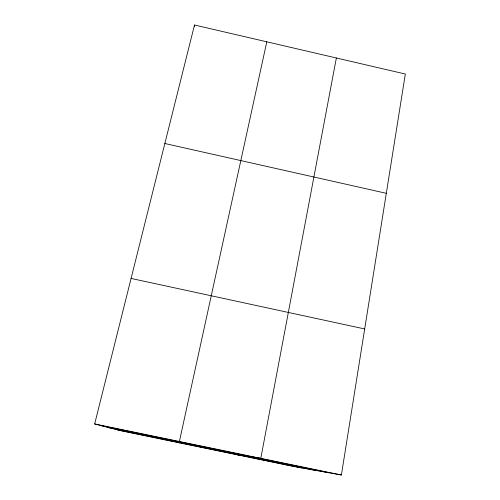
<?xml version="1.0" encoding="UTF-8"?>
<svg xmlns="http://www.w3.org/2000/svg" width="500" height="500" viewBox="0 0 500 500"><rect width="100%" height="100%" fill="white"/><g stroke="black" fill="none" stroke-linecap="round" stroke-linejoin="round"><path stroke-width="0.75" d="M194.444 26.525L194.5 25L405.331 74.025L341.4 475L292.231 466.2L120.719 430.725L94.669 423.944L194.5 25M336.362 57.987L260.8 458.319L236.031 454.575M266.8 41.812L179.394 441.475L179.438 442.875M94.669 423.944L341.4 475M101.394 425.694L328.744 472.738M109.038 427.688L314.331 470.156M115.494 429.369L302.131 467.975M131.081 278.438L364.688 328.95M164.85 143.5L386.312 193.306"/></g></svg>
